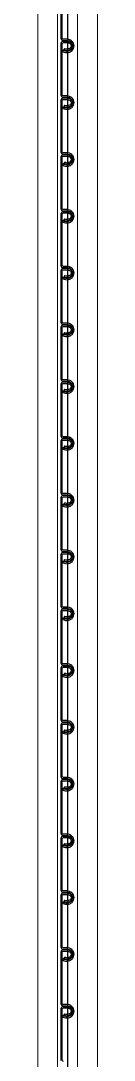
# Model space of a CAD drawing. Header units: millimetres. Extents: x 4754612 to 5801174, y 2368242 to 2777223.
# Drawn here: x 5551701 to 5551776, y 2423464 to 2424771 of the extents above; entities that cross this region are included whole.
import ezdxf

# ---------------------------------------------------------------- set-up
doc = ezdxf.new("R2010")
doc.units = ezdxf.units.MM
doc.header["$LTSCALE"] = 1000
doc.linetypes.add('CEN', pattern=[6.2, 6, -0.1, 0, -0.1])
for name, color, linetype in [('253', 253, 'Continuous'), ('A-중심선', 10, 'CEN'), ('DOOR', 4, 'Continuous'), ('HAT', 252, 'Continuous')]:
    doc.layers.add(name, color=color, linetype=linetype)

# ---------------------------------------------------------------- blocks, each defined once
blk = doc.blocks.new('방화셔터 기본')
at = {"layer": '253', "lineweight": 18}
for points in [[(5541961.1, 8097757.4), (5541961.1, 8101847.9), (5541936.1, 8101901.9), (5541936.1, 8097757.4)], [(5541986.1, 8097757.4), (5541986.1, 8101847.9), (5542011.1, 8101901.9), (5542011.1, 8097757.4)]]:
    blk.add_lwpolyline(points, dxfattribs=at)
at = {"layer": '253', "color": 4}
for points in [[(5541965.3, 8101556.1), (5541965.3, 8101491, 0.414214), (5541967.8, 8101488.4), (5541972.6, 8101488.4, -0.091225), (5541975.5, 8101487.9, -0.095179), (5541977.9, 8101486.5, -0.101362), (5541979.6, 8101484.3, -0.106214), (5541980.2, 8101481.7, -0.106214), (5541979.6, 8101479.1, -0.101362), (5541978.1, 8101476.8, -0.095179), (5541975.7, 8101475.3, -0.091225), (5541972.8, 8101474.7, -0.091225), (5541969.9, 8101475.2, -0.068447), (5541968.2, 8101476.1), (5541967.1, 8101474.9, 0.071895), (5541969.4, 8101473.7, 0.091225), (5541972.9, 8101473.1, 0.091225), (5541976.3, 8101473.8, 0.095179), (5541979.2, 8101475.7, 0.101362), (5541981.1, 8101478.5, 0.106214), (5541981.7, 8101481.7, 0.106214), (5541981, 8101485, 0.101362), (5541978.9, 8101487.7, 0.095179), (5541976, 8101489.4, 0.091225), (5541972.6, 8101490), (5541968.4, 8101490, -0.414214), (5541966.8, 8101491.6), (5541966.8, 8101555.5, -0.414214)], [(5541968.4, 8100204.9, -0.414214), (5541966.8, 8100206.5), (5541966.8, 8100270.4, -0.414214), (5541968.4, 8100272), (5541972.5, 8100272, -0.07833), (5541974.9, 8100271.6, -0.087736), (5541976.7, 8100270.7, -0.105426), (5541977.8, 8100269.3, -0.122587), (5541978.2, 8100267.9, -0.122587), (5541977.8, 8100266.6, -0.105426), (5541976.7, 8100265.2, -0.087736), (5541974.9, 8100264.2, -0.07833), (5541972.5, 8100263.8, -0.07833), (5541970.2, 8100264.2, -0.009524), (5541969.9, 8100264.3), (5541969.1, 8100262.9, 0.019148), (5541969.7, 8100262.7, 0.07833), (5541972.5, 8100262.3, 0.07833), (5541975.4, 8100262.7, 0.087736), (5541977.6, 8100263.9, 0.105426), (5541979.2, 8100265.8, 0.122587), (5541979.8, 8100267.9, 0.122587), (5541979.2, 8100270, 0.105426), (5541977.6, 8100271.9, 0.087736), (5541975.4, 8100273.1, 0.07833), (5541972.5, 8100273.6), (5541967.8, 8100273.6, 0.414214), (5541965.3, 8100271), (5541965.3, 8100205.9, 0.414214)]]:
    blk.add_lwpolyline(points, format="xyb", dxfattribs=at)
for points in [[(5541976.3, 8101402.4, 0.095179), (5541979.2, 8101404.3, 0.101362), (5541981.1, 8101407.1, 0.106214), (5541981.7, 8101410.3, 0.106214), (5541981, 8101413.6, 0.101362), (5541978.9, 8101416.3, 0.095179), (5541976, 8101418, 0.091225), (5541972.6, 8101418.6), (5541968.4, 8101418.6, -0.414214), (5541966.8, 8101420.2), (5541966.8, 8101484.1, -0.414214), (5541968.4, 8101485.7), (5541972.5, 8101485.7, -0.07833), (5541974.9, 8101485.3, -0.087736), (5541976.7, 8101484.3, -0.105426), (5541977.8, 8101482.9, -0.122587), (5541978.2, 8101481.6, -0.122587), (5541977.8, 8101480.2, -0.105426), (5541976.7, 8101478.8, -0.087736), (5541974.9, 8101477.9, -0.07833), (5541972.5, 8101477.5, -0.07833), (5541970.2, 8101477.9, -0.009524), (5541969.9, 8101477.9), (5541969.1, 8101476.6, 0.019148), (5541969.7, 8101476.4, 0.07833), (5541972.5, 8101475.9, 0.07833), (5541975.4, 8101476.4, 0.087736), (5541977.6, 8101477.6, 0.105426), (5541979.2, 8101479.5, 0.122587), (5541979.8, 8101481.6, 0.122587), (5541979.2, 8101483.7, 0.105426), (5541977.6, 8101485.6, 0.087736), (5541975.4, 8101486.8, 0.07833), (5541972.5, 8101487.2), (5541967.8, 8101487.2, 0.414214), (5541965.3, 8101484.7), (5541965.3, 8101419.6, 0.414214), (5541967.8, 8101417), (5541972.6, 8101417, -0.091225), (5541975.5, 8101416.5, -0.095179), (5541977.9, 8101415.1, -0.101362), (5541979.6, 8101412.9, -0.106214), (5541980.2, 8101410.3, -0.106214), (5541979.6, 8101407.7, -0.101362), (5541978.1, 8101405.4, -0.095179), (5541975.7, 8101403.9, -0.091225), (5541972.8, 8101403.3, -0.091225), (5541969.9, 8101403.8, -0.068447), (5541968.2, 8101404.7), (5541967.1, 8101403.5, 0.071895), (5541969.4, 8101402.3, 0.091225), (5541972.9, 8101401.7, 0.091225)], [(5541976.3, 8101331, 0.095179), (5541979.2, 8101332.9, 0.101362), (5541981.1, 8101335.7, 0.106214), (5541981.7, 8101338.9, 0.106214), (5541981, 8101342.2, 0.101362), (5541978.9, 8101344.9, 0.095179), (5541976, 8101346.6, 0.091225), (5541972.6, 8101347.2), (5541968.4, 8101347.2, -0.414214), (5541966.8, 8101348.8), (5541966.8, 8101412.7, -0.414214), (5541968.4, 8101414.3), (5541972.5, 8101414.3, -0.07833), (5541974.9, 8101413.9, -0.087736), (5541976.7, 8101412.9, -0.105426), (5541977.8, 8101411.5, -0.122587), (5541978.2, 8101410.2, -0.122587), (5541977.8, 8101408.8, -0.105426), (5541976.7, 8101407.4, -0.087736), (5541974.9, 8101406.5, -0.07833), (5541972.5, 8101406.1, -0.07833), (5541970.2, 8101406.5, -0.009524), (5541969.9, 8101406.6), (5541969.1, 8101405.2, 0.019148), (5541969.7, 8101405, 0.07833), (5541972.5, 8101404.5, 0.07833), (5541975.4, 8101405, 0.087736), (5541977.6, 8101406.2, 0.105426), (5541979.2, 8101408.1, 0.122587), (5541979.8, 8101410.2, 0.122587), (5541979.2, 8101412.3, 0.105426), (5541977.6, 8101414.2, 0.087736), (5541975.4, 8101415.4, 0.07833), (5541972.5, 8101415.8), (5541967.8, 8101415.8, 0.414214), (5541965.3, 8101413.3), (5541965.3, 8101348.2, 0.414214), (5541967.8, 8101345.6), (5541972.6, 8101345.6, -0.091225), (5541975.5, 8101345.1, -0.095179), (5541977.9, 8101343.7, -0.101362), (5541979.6, 8101341.5, -0.106214), (5541980.2, 8101338.9, -0.106214), (5541979.6, 8101336.3, -0.101362), (5541978.1, 8101334, -0.095179), (5541975.7, 8101332.5, -0.091225), (5541972.8, 8101331.9, -0.091225), (5541969.9, 8101332.4, -0.068447), (5541968.2, 8101333.3), (5541967.1, 8101332.1, 0.071895), (5541969.4, 8101330.9, 0.091225), (5541972.9, 8101330.3, 0.091225)], [(5541976.3, 8101259.7, 0.095179), (5541979.2, 8101261.5, 0.101362), (5541981.1, 8101264.3, 0.106214), (5541981.7, 8101267.5, 0.106214), (5541981, 8101270.8, 0.101362), (5541978.9, 8101273.5, 0.095179), (5541976, 8101275.2, 0.091225), (5541972.6, 8101275.8), (5541968.4, 8101275.8, -0.414214), (5541966.8, 8101277.4), (5541966.8, 8101341.3, -0.414214), (5541968.4, 8101342.9), (5541972.5, 8101342.9, -0.07833), (5541974.9, 8101342.5, -0.087736), (5541976.7, 8101341.6, -0.105426), (5541977.8, 8101340.1, -0.122587), (5541978.2, 8101338.8, -0.122587), (5541977.8, 8101337.4, -0.105426), (5541976.7, 8101336, -0.087736), (5541974.9, 8101335.1, -0.07833), (5541972.5, 8101334.7, -0.07833), (5541970.2, 8101335.1, -0.009524), (5541969.9, 8101335.2), (5541969.1, 8101333.8, 0.019148), (5541969.7, 8101333.6, 0.07833), (5541972.5, 8101333.1, 0.07833), (5541975.4, 8101333.6, 0.087736), (5541977.6, 8101334.8, 0.105426), (5541979.2, 8101336.7, 0.122587), (5541979.8, 8101338.8, 0.122587), (5541979.2, 8101340.9, 0.105426), (5541977.6, 8101342.8, 0.087736), (5541975.4, 8101344, 0.07833), (5541972.5, 8101344.5), (5541967.8, 8101344.5, 0.414214), (5541965.3, 8101341.9), (5541965.3, 8101276.8, 0.414214), (5541967.8, 8101274.2), (5541972.6, 8101274.2, -0.091225), (5541975.5, 8101273.8, -0.095179), (5541977.9, 8101272.3, -0.101362), (5541979.6, 8101270.1, -0.106214), (5541980.2, 8101267.5, -0.106214), (5541979.6, 8101264.9, -0.101362), (5541978.1, 8101262.6, -0.095179), (5541975.7, 8101261.1, -0.091225), (5541972.8, 8101260.5, -0.091225), (5541969.9, 8101261, -0.068447), (5541968.2, 8101262), (5541967.1, 8101260.7, 0.071895), (5541969.4, 8101259.5, 0.091225), (5541972.9, 8101259, 0.091225)], [(5541976.3, 8101188.3, 0.095179), (5541979.2, 8101190.1, 0.101362), (5541981.1, 8101192.9, 0.106214), (5541981.7, 8101196.2, 0.106214), (5541981, 8101199.4, 0.101362), (5541978.9, 8101202.1, 0.095179), (5541976, 8101203.8, 0.091225), (5541972.6, 8101204.4), (5541968.4, 8101204.4, -0.414214), (5541966.8, 8101206), (5541966.8, 8101269.9, -0.414214), (5541968.4, 8101271.5), (5541972.5, 8101271.5, -0.07833), (5541974.9, 8101271.1, -0.087736), (5541976.7, 8101270.2, -0.105426), (5541977.8, 8101268.8, -0.122587), (5541978.2, 8101267.4, -0.122587), (5541977.8, 8101266.1, -0.105426), (5541976.7, 8101264.6, -0.087736), (5541974.9, 8101263.7, -0.07833), (5541972.5, 8101263.3, -0.07833), (5541970.2, 8101263.7, -0.009524), (5541969.9, 8101263.8), (5541969.1, 8101262.4, 0.019148), (5541969.7, 8101262.2, 0.07833), (5541972.5, 8101261.7, 0.07833), (5541975.4, 8101262.2, 0.087736), (5541977.6, 8101263.4, 0.105426), (5541979.2, 8101265.3, 0.122587), (5541979.8, 8101267.4, 0.122587), (5541979.2, 8101269.5, 0.105426), (5541977.6, 8101271.4, 0.087736), (5541975.4, 8101272.6, 0.07833), (5541972.5, 8101273.1), (5541967.8, 8101273.1, 0.414214), (5541965.3, 8101270.5), (5541965.3, 8101205.4, 0.414214), (5541967.8, 8101202.8), (5541972.6, 8101202.8, -0.091225), (5541975.5, 8101202.4, -0.095179), (5541977.9, 8101200.9, -0.101362), (5541979.6, 8101198.7, -0.106214), (5541980.2, 8101196.1, -0.106214), (5541979.6, 8101193.5, -0.101362), (5541978.1, 8101191.2, -0.095179), (5541975.7, 8101189.7, -0.091225), (5541972.8, 8101189.1, -0.091225), (5541969.9, 8101189.6, -0.068447), (5541968.2, 8101190.6), (5541967.1, 8101189.3, 0.071895), (5541969.4, 8101188.1, 0.091225), (5541972.9, 8101187.6, 0.091225)], [(5541976.3, 8101116.9, 0.095179), (5541979.2, 8101118.7, 0.101362), (5541981.1, 8101121.5, 0.106214), (5541981.7, 8101124.8, 0.106214), (5541981, 8101128, 0.101362), (5541978.9, 8101130.7, 0.095179), (5541976, 8101132.5, 0.091225), (5541972.6, 8101133), (5541968.4, 8101133, -0.414214), (5541966.8, 8101134.6), (5541966.8, 8101198.5, -0.414214), (5541968.4, 8101200.1), (5541972.5, 8101200.1, -0.07833), (5541974.9, 8101199.7, -0.087736), (5541976.7, 8101198.8, -0.105426), (5541977.8, 8101197.4, -0.122587), (5541978.2, 8101196, -0.122587), (5541977.8, 8101194.7, -0.105426), (5541976.7, 8101193.3, -0.087736), (5541974.9, 8101192.3, -0.07833), (5541972.5, 8101191.9, -0.07833), (5541970.2, 8101192.3, -0.009524), (5541969.9, 8101192.4), (5541969.1, 8101191, 0.019148), (5541969.7, 8101190.8, 0.07833), (5541972.5, 8101190.4, 0.07833), (5541975.4, 8101190.8, 0.087736), (5541977.6, 8101192, 0.105426), (5541979.2, 8101193.9, 0.122587), (5541979.8, 8101196, 0.122587), (5541979.2, 8101198.1, 0.105426), (5541977.6, 8101200, 0.087736), (5541975.4, 8101201.2, 0.07833), (5541972.5, 8101201.7), (5541967.8, 8101201.7, 0.414214), (5541965.3, 8101199.1), (5541965.3, 8101134, 0.414214), (5541967.8, 8101131.4), (5541972.6, 8101131.4, -0.091225), (5541975.5, 8101131, -0.095179), (5541977.9, 8101129.5, -0.101362), (5541979.6, 8101127.3, -0.106214), (5541980.2, 8101124.7, -0.106214), (5541979.6, 8101122.1, -0.101362), (5541978.1, 8101119.9, -0.095179), (5541975.7, 8101118.3, -0.091225), (5541972.8, 8101117.8, -0.091225), (5541969.9, 8101118.2, -0.068447), (5541968.2, 8101119.2), (5541967.1, 8101118, 0.071895), (5541969.4, 8101116.7, 0.091225), (5541972.9, 8101116.2, 0.091225)], [(5541976.3, 8101045.5, 0.095179), (5541979.2, 8101047.3, 0.101362), (5541981.1, 8101050.1, 0.106214), (5541981.7, 8101053.4, 0.106214), (5541981, 8101056.6, 0.101362), (5541978.9, 8101059.3, 0.095179), (5541976, 8101061.1, 0.091225), (5541972.6, 8101061.6), (5541968.4, 8101061.6, -0.414214), (5541966.8, 8101063.2), (5541966.8, 8101127.1, -0.414214), (5541968.4, 8101128.7), (5541972.5, 8101128.7, -0.07833), (5541974.9, 8101128.3, -0.087736), (5541976.7, 8101127.4, -0.105426), (5541977.8, 8101126, -0.122587), (5541978.2, 8101124.6, -0.122587), (5541977.8, 8101123.3, -0.105426), (5541976.7, 8101121.9, -0.087736), (5541974.9, 8101120.9, -0.07833), (5541972.5, 8101120.5, -0.07833), (5541970.2, 8101120.9, -0.009524), (5541969.9, 8101121), (5541969.1, 8101119.6, 0.019148), (5541969.7, 8101119.4, 0.07833), (5541972.5, 8101119, 0.07833), (5541975.4, 8101119.4, 0.087736), (5541977.6, 8101120.6, 0.105426), (5541979.2, 8101122.5, 0.122587), (5541979.8, 8101124.6, 0.122587), (5541979.2, 8101126.7, 0.105426), (5541977.6, 8101128.6, 0.087736), (5541975.4, 8101129.8, 0.07833), (5541972.5, 8101130.3), (5541967.8, 8101130.3, 0.414214), (5541965.3, 8101127.7), (5541965.3, 8101062.6, 0.414214), (5541967.8, 8101060.1), (5541972.6, 8101060.1, -0.091225), (5541975.5, 8101059.6, -0.095179), (5541977.9, 8101058.1, -0.101362), (5541979.6, 8101055.9, -0.106214), (5541980.2, 8101053.3, -0.106214), (5541979.6, 8101050.7, -0.101362), (5541978.1, 8101048.5, -0.095179), (5541975.7, 8101046.9, -0.091225), (5541972.8, 8101046.4, -0.091225), (5541969.9, 8101046.8, -0.068447), (5541968.2, 8101047.8), (5541967.1, 8101046.6, 0.071895), (5541969.4, 8101045.4, 0.091225), (5541972.9, 8101044.8, 0.091225)], [(5541976.3, 8100974.1, 0.095179), (5541979.2, 8100975.9, 0.101362), (5541981.1, 8100978.7, 0.106214), (5541981.7, 8100982, 0.106214), (5541981, 8100985.2, 0.101362), (5541978.9, 8100987.9, 0.095179), (5541976, 8100989.7, 0.091225), (5541972.6, 8100990.2), (5541968.4, 8100990.2, -0.414214), (5541966.8, 8100991.8), (5541966.8, 8101055.7, -0.414214), (5541968.4, 8101057.3), (5541972.5, 8101057.3, -0.07833), (5541974.9, 8101056.9, -0.087736), (5541976.7, 8101056, -0.105426), (5541977.8, 8101054.6, -0.122587), (5541978.2, 8101053.2, -0.122587), (5541977.8, 8101051.9, -0.105426), (5541976.7, 8101050.5, -0.087736), (5541974.9, 8101049.5, -0.07833), (5541972.5, 8101049.2, -0.07833), (5541970.2, 8101049.5, -0.009524), (5541969.9, 8101049.6), (5541969.1, 8101048.2, 0.019148), (5541969.7, 8101048, 0.07833), (5541972.5, 8101047.6, 0.07833), (5541975.4, 8101048, 0.087736), (5541977.6, 8101049.2, 0.105426), (5541979.2, 8101051.1, 0.122587), (5541979.8, 8101053.2, 0.122587), (5541979.2, 8101055.3, 0.105426), (5541977.6, 8101057.2, 0.087736), (5541975.4, 8101058.4, 0.07833), (5541972.5, 8101058.9), (5541967.8, 8101058.9, 0.414214), (5541965.3, 8101056.3), (5541965.3, 8100991.2, 0.414214), (5541967.8, 8100988.7), (5541972.6, 8100988.7, -0.091225), (5541975.5, 8100988.2, -0.095179), (5541977.9, 8100986.8, -0.101362), (5541979.6, 8100984.5, -0.106214), (5541980.2, 8100982, -0.106214), (5541979.6, 8100979.3, -0.101362), (5541978.1, 8100977.1, -0.095179), (5541975.7, 8100975.6, -0.091225), (5541972.8, 8100975, -0.091225), (5541969.9, 8100975.4, -0.068447), (5541968.2, 8100976.4), (5541967.1, 8100975.2, 0.071895), (5541969.4, 8100974, 0.091225), (5541972.9, 8100973.4, 0.091225)], [(5541976.3, 8100902.7, 0.095179), (5541979.2, 8100904.5, 0.101362), (5541981.1, 8100907.3, 0.106214), (5541981.7, 8100910.6, 0.106214), (5541981, 8100913.8, 0.101362), (5541978.9, 8100916.5, 0.095179), (5541976, 8100918.3, 0.091225), (5541972.6, 8100918.9), (5541968.4, 8100918.9, -0.414214), (5541966.8, 8100920.4), (5541966.8, 8100984.3, -0.414214), (5541968.4, 8100985.9), (5541972.5, 8100985.9, -0.07833), (5541974.9, 8100985.5, -0.087736), (5541976.7, 8100984.6, -0.105426), (5541977.8, 8100983.2, -0.122587), (5541978.2, 8100981.8, -0.122587), (5541977.8, 8100980.5, -0.105426), (5541976.7, 8100979.1, -0.087736), (5541974.9, 8100978.1, -0.07833), (5541972.5, 8100977.8, -0.07833), (5541970.2, 8100978.1, -0.009524), (5541969.9, 8100978.2), (5541969.1, 8100976.8, 0.019148), (5541969.7, 8100976.6, 0.07833), (5541972.5, 8100976.2, 0.07833), (5541975.4, 8100976.6, 0.087736), (5541977.6, 8100977.8, 0.105426), (5541979.2, 8100979.7, 0.122587), (5541979.8, 8100981.8, 0.122587), (5541979.2, 8100983.9, 0.105426), (5541977.6, 8100985.8, 0.087736), (5541975.4, 8100987, 0.07833), (5541972.5, 8100987.5), (5541967.8, 8100987.5, 0.414214), (5541965.3, 8100984.9), (5541965.3, 8100919.8, 0.414214), (5541967.8, 8100917.3), (5541972.6, 8100917.3, -0.091225), (5541975.5, 8100916.8, -0.095179), (5541977.9, 8100915.4, -0.101362), (5541979.6, 8100913.1, -0.106214), (5541980.2, 8100910.6, -0.106214), (5541979.6, 8100908, -0.101362), (5541978.1, 8100905.7, -0.095179), (5541975.7, 8100904.2, -0.091225), (5541972.8, 8100903.6, -0.091225), (5541969.9, 8100904.1, -0.068447), (5541968.2, 8100905), (5541967.1, 8100903.8, 0.071895), (5541969.4, 8100902.6, 0.091225), (5541972.9, 8100902, 0.091225)], [(5541976.3, 8100831.3, 0.095179), (5541979.2, 8100833.1, 0.101362), (5541981.1, 8100835.9, 0.106214), (5541981.7, 8100839.2, 0.106214), (5541981, 8100842.4, 0.101362), (5541978.9, 8100845.2, 0.095179), (5541976, 8100846.9, 0.091225), (5541972.6, 8100847.5), (5541968.4, 8100847.5, -0.414214), (5541966.8, 8100849), (5541966.8, 8100912.9, -0.414214), (5541968.4, 8100914.5), (5541972.5, 8100914.5, -0.07833), (5541974.9, 8100914.1, -0.087736), (5541976.7, 8100913.2, -0.105426), (5541977.8, 8100911.8, -0.122587), (5541978.2, 8100910.4, -0.122587), (5541977.8, 8100909.1, -0.105426), (5541976.7, 8100907.7, -0.087736), (5541974.9, 8100906.7, -0.07833), (5541972.5, 8100906.4, -0.07833), (5541970.2, 8100906.7, -0.009524), (5541969.9, 8100906.8), (5541969.1, 8100905.4, 0.019148), (5541969.7, 8100905.2, 0.07833), (5541972.5, 8100904.8, 0.07833), (5541975.4, 8100905.2, 0.087736), (5541977.6, 8100906.4, 0.105426), (5541979.2, 8100908.4, 0.122587), (5541979.8, 8100910.4, 0.122587), (5541979.2, 8100912.5, 0.105426), (5541977.6, 8100914.4, 0.087736), (5541975.4, 8100915.7, 0.07833), (5541972.5, 8100916.1), (5541967.8, 8100916.1, 0.414214), (5541965.3, 8100913.5), (5541965.3, 8100848.4, 0.414214), (5541967.8, 8100845.9), (5541972.6, 8100845.9, -0.091225), (5541975.5, 8100845.4, -0.095179), (5541977.9, 8100844, -0.101362), (5541979.6, 8100841.7, -0.106214), (5541980.2, 8100839.2, -0.106214), (5541979.6, 8100836.6, -0.101362), (5541978.1, 8100834.3, -0.095179), (5541975.7, 8100832.8, -0.091225), (5541972.8, 8100832.2, -0.091225), (5541969.9, 8100832.7, -0.068447), (5541968.2, 8100833.6), (5541967.1, 8100832.4, 0.071895), (5541969.4, 8100831.2, 0.091225), (5541972.9, 8100830.6, 0.091225)], [(5541976.3, 8100759.9, 0.095179), (5541979.2, 8100761.7, 0.101362), (5541981.1, 8100764.6, 0.106214), (5541981.7, 8100767.8, 0.106214), (5541981, 8100771, 0.101362), (5541978.9, 8100773.8, 0.095179), (5541976, 8100775.5, 0.091225), (5541972.6, 8100776.1), (5541968.4, 8100776.1, -0.414214), (5541966.8, 8100777.6), (5541966.8, 8100841.5, -0.414214), (5541968.4, 8100843.1), (5541972.5, 8100843.1, -0.07833), (5541974.9, 8100842.8, -0.087736), (5541976.7, 8100841.8, -0.105426), (5541977.8, 8100840.4, -0.122587), (5541978.2, 8100839.1, -0.122587), (5541977.8, 8100837.7, -0.105426), (5541976.7, 8100836.3, -0.087736), (5541974.9, 8100835.3, -0.07833), (5541972.5, 8100835, -0.07833), (5541970.2, 8100835.3, -0.009524), (5541969.9, 8100835.4), (5541969.1, 8100834, 0.019148), (5541969.7, 8100833.8, 0.07833), (5541972.5, 8100833.4, 0.07833), (5541975.4, 8100833.8, 0.087736), (5541977.6, 8100835.1, 0.105426), (5541979.2, 8100837, 0.122587), (5541979.8, 8100839.1, 0.122587), (5541979.2, 8100841.1, 0.105426), (5541977.6, 8100843.1, 0.087736), (5541975.4, 8100844.3, 0.07833), (5541972.5, 8100844.7), (5541967.8, 8100844.7, 0.414214), (5541965.3, 8100842.1), (5541965.3, 8100777.1, 0.414214), (5541967.8, 8100774.5), (5541972.6, 8100774.5, -0.091225), (5541975.5, 8100774, -0.095179), (5541977.9, 8100772.6, -0.101362), (5541979.6, 8100770.4, -0.106214), (5541980.2, 8100767.8, -0.106214), (5541979.6, 8100765.2, -0.101362), (5541978.1, 8100762.9, -0.095179), (5541975.7, 8100761.4, -0.091225), (5541972.8, 8100760.8, -0.091225), (5541969.9, 8100761.3, -0.068447), (5541968.2, 8100762.2), (5541967.1, 8100761, 0.071895), (5541969.4, 8100759.8, 0.091225), (5541972.9, 8100759.2, 0.091225)], [(5541976.3, 8100688.5, 0.095179), (5541979.2, 8100690.4, 0.101362), (5541981.1, 8100693.2, 0.106214), (5541981.7, 8100696.4, 0.106214), (5541981, 8100699.6, 0.101362), (5541978.9, 8100702.4, 0.095179), (5541976, 8100704.1, 0.091225), (5541972.6, 8100704.7), (5541968.4, 8100704.7, -0.414214), (5541966.8, 8100706.3), (5541966.8, 8100770.2, -0.414214), (5541968.4, 8100771.7), (5541972.5, 8100771.7, -0.07833), (5541974.9, 8100771.4, -0.087736), (5541976.7, 8100770.4, -0.105426), (5541977.8, 8100769, -0.122587), (5541978.2, 8100767.7, -0.122587), (5541977.8, 8100766.3, -0.105426), (5541976.7, 8100764.9, -0.087736), (5541974.9, 8100764, -0.07833), (5541972.5, 8100763.6, -0.07833), (5541970.2, 8100764, -0.009524), (5541969.9, 8100764), (5541969.1, 8100762.6, 0.019148), (5541969.7, 8100762.5, 0.07833), (5541972.5, 8100762, 0.07833), (5541975.4, 8100762.5, 0.087736), (5541977.6, 8100763.7, 0.105426), (5541979.2, 8100765.6, 0.122587), (5541979.8, 8100767.7, 0.122587), (5541979.2, 8100769.7, 0.105426), (5541977.6, 8100771.7, 0.087736), (5541975.4, 8100772.9, 0.07833), (5541972.5, 8100773.3), (5541967.8, 8100773.3, 0.414214), (5541965.3, 8100770.8), (5541965.3, 8100705.7, 0.414214), (5541967.8, 8100703.1), (5541972.6, 8100703.1, -0.091225), (5541975.5, 8100702.6, -0.095179), (5541977.9, 8100701.2, -0.101362), (5541979.6, 8100699, -0.106214), (5541980.2, 8100696.4, -0.106214), (5541979.6, 8100693.8, -0.101362), (5541978.1, 8100691.5, -0.095179), (5541975.7, 8100690, -0.091225), (5541972.8, 8100689.4, -0.091225), (5541969.9, 8100689.9, -0.068447), (5541968.2, 8100690.8), (5541967.1, 8100689.6, 0.071895), (5541969.4, 8100688.4, 0.091225), (5541972.9, 8100687.8, 0.091225)], [(5541976.3, 8100617.1, 0.095179), (5541979.2, 8100619, 0.101362), (5541981.1, 8100621.8, 0.106214), (5541981.7, 8100625, 0.106214), (5541981, 8100628.2, 0.101362), (5541978.9, 8100631, 0.095179), (5541976, 8100632.7, 0.091225), (5541972.6, 8100633.3), (5541968.4, 8100633.3, -0.414214), (5541966.8, 8100634.9), (5541966.8, 8100698.8, -0.414214), (5541968.4, 8100700.3), (5541972.5, 8100700.3, -0.07833), (5541974.9, 8100700, -0.087736), (5541976.7, 8100699, -0.105426), (5541977.8, 8100697.6, -0.122587), (5541978.2, 8100696.3, -0.122587), (5541977.8, 8100694.9, -0.105426), (5541976.7, 8100693.5, -0.087736), (5541974.9, 8100692.6, -0.07833), (5541972.5, 8100692.2, -0.07833), (5541970.2, 8100692.6, -0.009524), (5541969.9, 8100692.6), (5541969.1, 8100691.3, 0.019148), (5541969.7, 8100691.1, 0.07833), (5541972.5, 8100690.6, 0.07833), (5541975.4, 8100691.1, 0.087736), (5541977.6, 8100692.3, 0.105426), (5541979.2, 8100694.2, 0.122587), (5541979.8, 8100696.3, 0.122587), (5541979.2, 8100698.4, 0.105426), (5541977.6, 8100700.3, 0.087736), (5541975.4, 8100701.5, 0.07833), (5541972.5, 8100701.9), (5541967.8, 8100701.9, 0.414214), (5541965.3, 8100699.4), (5541965.3, 8100634.3, 0.414214), (5541967.8, 8100631.7), (5541972.6, 8100631.7, -0.091225), (5541975.5, 8100631.2, -0.095179), (5541977.9, 8100629.8, -0.101362), (5541979.6, 8100627.6, -0.106214), (5541980.2, 8100625, -0.106214), (5541979.6, 8100622.4, -0.101362), (5541978.1, 8100620.1, -0.095179), (5541975.7, 8100618.6, -0.091225), (5541972.8, 8100618, -0.091225), (5541969.9, 8100618.5, -0.068447), (5541968.2, 8100619.4), (5541967.1, 8100618.2, 0.071895), (5541969.4, 8100617, 0.091225), (5541972.9, 8100616.4, 0.091225)], [(5541976.3, 8100545.7, 0.095179), (5541979.2, 8100547.6, 0.101362), (5541981.1, 8100550.4, 0.106214), (5541981.7, 8100553.6, 0.106214), (5541981, 8100556.9, 0.101362), (5541978.9, 8100559.6, 0.095179), (5541976, 8100561.3, 0.091225), (5541972.6, 8100561.9), (5541968.4, 8100561.9, -0.414214), (5541966.8, 8100563.5), (5541966.8, 8100627.4, -0.414214), (5541968.4, 8100629), (5541972.5, 8100629, -0.07833), (5541974.9, 8100628.6, -0.087736), (5541976.7, 8100627.6, -0.105426), (5541977.8, 8100626.2, -0.122587), (5541978.2, 8100624.9, -0.122587), (5541977.8, 8100623.5, -0.105426), (5541976.7, 8100622.1, -0.087736), (5541974.9, 8100621.2, -0.07833), (5541972.5, 8100620.8, -0.07833), (5541970.2, 8100621.2, -0.009524), (5541969.9, 8100621.2), (5541969.1, 8100619.9, 0.019148), (5541969.7, 8100619.7, 0.07833), (5541972.5, 8100619.2, 0.07833), (5541975.4, 8100619.7, 0.087736), (5541977.6, 8100620.9, 0.105426), (5541979.2, 8100622.8, 0.122587), (5541979.8, 8100624.9, 0.122587), (5541979.2, 8100627, 0.105426), (5541977.6, 8100628.9, 0.087736), (5541975.4, 8100630.1, 0.07833), (5541972.5, 8100630.5), (5541967.8, 8100630.5, 0.414214), (5541965.3, 8100628), (5541965.3, 8100562.9, 0.414214), (5541967.8, 8100560.3), (5541972.6, 8100560.3, -0.091225), (5541975.5, 8100559.8, -0.095179), (5541977.9, 8100558.4, -0.101362), (5541979.6, 8100556.2, -0.106214), (5541980.2, 8100553.6, -0.106214), (5541979.6, 8100551, -0.101362), (5541978.1, 8100548.7, -0.095179), (5541975.7, 8100547.2, -0.091225), (5541972.8, 8100546.6, -0.091225), (5541969.9, 8100547.1, -0.068447), (5541968.2, 8100548), (5541967.1, 8100546.8, 0.071895), (5541969.4, 8100545.6, 0.091225), (5541972.9, 8100545, 0.091225)], [(5541976.3, 8100474.3, 0.095179), (5541979.2, 8100476.2, 0.101362), (5541981.1, 8100479, 0.106214), (5541981.7, 8100482.2, 0.106214), (5541981, 8100485.5, 0.101362), (5541978.9, 8100488.2, 0.095179), (5541976, 8100489.9, 0.091225), (5541972.6, 8100490.5), (5541968.4, 8100490.5, -0.414214), (5541966.8, 8100492.1), (5541966.8, 8100556, -0.414214), (5541968.4, 8100557.6), (5541972.5, 8100557.6, -0.07833), (5541974.9, 8100557.2, -0.087736), (5541976.7, 8100556.2, -0.105426), (5541977.8, 8100554.8, -0.122587), (5541978.2, 8100553.5, -0.122587), (5541977.8, 8100552.1, -0.105426), (5541976.7, 8100550.7, -0.087736), (5541974.9, 8100549.8, -0.07833), (5541972.5, 8100549.4, -0.07833), (5541970.2, 8100549.8, -0.009524), (5541969.9, 8100549.8), (5541969.1, 8100548.5, 0.019148), (5541969.7, 8100548.3, 0.07833), (5541972.5, 8100547.8, 0.07833), (5541975.4, 8100548.3, 0.087736), (5541977.6, 8100549.5, 0.105426), (5541979.2, 8100551.4, 0.122587), (5541979.8, 8100553.5, 0.122587), (5541979.2, 8100555.6, 0.105426), (5541977.6, 8100557.5, 0.087736), (5541975.4, 8100558.7, 0.07833), (5541972.5, 8100559.1), (5541967.8, 8100559.1, 0.414214), (5541965.3, 8100556.6), (5541965.3, 8100491.5, 0.414214), (5541967.8, 8100488.9), (5541972.6, 8100488.9, -0.091225), (5541975.5, 8100488.4, -0.095179), (5541977.9, 8100487, -0.101362), (5541979.6, 8100484.8, -0.106214), (5541980.2, 8100482.2, -0.106214), (5541979.6, 8100479.6, -0.101362), (5541978.1, 8100477.3, -0.095179), (5541975.7, 8100475.8, -0.091225), (5541972.8, 8100475.2, -0.091225), (5541969.9, 8100475.7, -0.068447), (5541968.2, 8100476.6), (5541967.1, 8100475.4, 0.071895), (5541969.4, 8100474.2, 0.091225), (5541972.9, 8100473.6, 0.091225)], [(5541976.3, 8100402.9, 0.095179), (5541979.2, 8100404.8, 0.101362), (5541981.1, 8100407.6, 0.106214), (5541981.7, 8100410.8, 0.106214), (5541981, 8100414.1, 0.101362), (5541978.9, 8100416.8, 0.095179), (5541976, 8100418.5, 0.091225), (5541972.6, 8100419.1), (5541968.4, 8100419.1, -0.414214), (5541966.8, 8100420.7), (5541966.8, 8100484.6, -0.414214), (5541968.4, 8100486.2), (5541972.5, 8100486.2, -0.07833), (5541974.9, 8100485.8, -0.087736), (5541976.7, 8100484.8, -0.105426), (5541977.8, 8100483.4, -0.122587), (5541978.2, 8100482.1, -0.122587), (5541977.8, 8100480.7, -0.105426), (5541976.7, 8100479.3, -0.087736), (5541974.9, 8100478.4, -0.07833), (5541972.5, 8100478, -0.07833), (5541970.2, 8100478.4, -0.009524), (5541969.9, 8100478.5), (5541969.1, 8100477.1, 0.019148), (5541969.7, 8100476.9, 0.07833), (5541972.5, 8100476.4, 0.07833), (5541975.4, 8100476.9, 0.087736), (5541977.6, 8100478.1, 0.105426), (5541979.2, 8100480, 0.122587), (5541979.8, 8100482.1, 0.122587), (5541979.2, 8100484.2, 0.105426), (5541977.6, 8100486.1, 0.087736), (5541975.4, 8100487.3, 0.07833), (5541972.5, 8100487.7), (5541967.8, 8100487.7, 0.414214), (5541965.3, 8100485.2), (5541965.3, 8100420.1, 0.414214), (5541967.8, 8100417.5), (5541972.6, 8100417.5, -0.091225), (5541975.5, 8100417, -0.095179), (5541977.9, 8100415.6, -0.101362), (5541979.6, 8100413.4, -0.106214), (5541980.2, 8100410.8, -0.106214), (5541979.6, 8100408.2, -0.101362), (5541978.1, 8100405.9, -0.095179), (5541975.7, 8100404.4, -0.091225), (5541972.8, 8100403.8, -0.091225), (5541969.9, 8100404.3, -0.068447), (5541968.2, 8100405.2), (5541967.1, 8100404, 0.071895), (5541969.4, 8100402.8, 0.091225), (5541972.9, 8100402.3, 0.091225)], [(5541976.3, 8100331.6, 0.095179), (5541979.2, 8100333.4, 0.101362), (5541981.1, 8100336.2, 0.106214), (5541981.7, 8100339.5, 0.106214), (5541981, 8100342.7, 0.101362), (5541978.9, 8100345.4, 0.095179), (5541976, 8100347.1, 0.091225), (5541972.6, 8100347.7), (5541968.4, 8100347.7, -0.414214), (5541966.8, 8100349.3), (5541966.8, 8100413.2, -0.414214), (5541968.4, 8100414.8), (5541972.5, 8100414.8, -0.07833), (5541974.9, 8100414.4, -0.087736), (5541976.7, 8100413.5, -0.105426), (5541977.8, 8100412, -0.122587), (5541978.2, 8100410.7, -0.122587), (5541977.8, 8100409.3, -0.105426), (5541976.7, 8100407.9, -0.087736), (5541974.9, 8100407, -0.07833), (5541972.5, 8100406.6, -0.07833), (5541970.2, 8100407, -0.009524), (5541969.9, 8100407.1), (5541969.1, 8100405.7, 0.019148), (5541969.7, 8100405.5, 0.07833), (5541972.5, 8100405, 0.07833), (5541975.4, 8100405.5, 0.087736), (5541977.6, 8100406.7, 0.105426), (5541979.2, 8100408.6, 0.122587), (5541979.8, 8100410.7, 0.122587), (5541979.2, 8100412.8, 0.105426), (5541977.6, 8100414.7, 0.087736), (5541975.4, 8100415.9, 0.07833), (5541972.5, 8100416.4), (5541967.8, 8100416.4, 0.414214), (5541965.3, 8100413.8), (5541965.3, 8100348.7, 0.414214), (5541967.8, 8100346.1), (5541972.6, 8100346.1, -0.091225), (5541975.5, 8100345.7, -0.095179), (5541977.9, 8100344.2, -0.101362), (5541979.6, 8100342, -0.106214), (5541980.2, 8100339.4, -0.106214), (5541979.6, 8100336.8, -0.101362), (5541978.1, 8100334.5, -0.095179), (5541975.7, 8100333, -0.091225), (5541972.8, 8100332.4, -0.091225), (5541969.9, 8100332.9, -0.068447), (5541968.2, 8100333.9), (5541967.1, 8100332.6, 0.071895), (5541969.4, 8100331.4, 0.091225), (5541972.9, 8100330.9, 0.091225)], [(5541976.3, 8100260.2, 0.095179), (5541979.2, 8100262, 0.101362), (5541981.1, 8100264.8, 0.106214), (5541981.7, 8100268.1, 0.106214), (5541981, 8100271.3, 0.101362), (5541978.9, 8100274, 0.095179), (5541976, 8100275.8, 0.091225), (5541972.6, 8100276.3), (5541968.4, 8100276.3, -0.414214), (5541966.8, 8100277.9), (5541966.8, 8100341.8, -0.414214), (5541968.4, 8100343.4), (5541972.5, 8100343.4, -0.07833), (5541974.9, 8100343, -0.087736), (5541976.7, 8100342.1, -0.105426), (5541977.8, 8100340.7, -0.122587), (5541978.2, 8100339.3, -0.122587), (5541977.8, 8100338, -0.105426), (5541976.7, 8100336.6, -0.087736), (5541974.9, 8100335.6, -0.07833), (5541972.5, 8100335.2, -0.07833), (5541970.2, 8100335.6, -0.009524), (5541969.9, 8100335.7), (5541969.1, 8100334.3, 0.019148), (5541969.7, 8100334.1, 0.07833), (5541972.5, 8100333.6, 0.07833), (5541975.4, 8100334.1, 0.087736), (5541977.6, 8100335.3, 0.105426), (5541979.2, 8100337.2, 0.122587), (5541979.8, 8100339.3, 0.122587), (5541979.2, 8100341.4, 0.105426), (5541977.6, 8100343.3, 0.087736), (5541975.4, 8100344.5, 0.07833), (5541972.5, 8100345), (5541967.8, 8100345, 0.414214), (5541965.3, 8100342.4), (5541965.3, 8100277.3, 0.414214), (5541967.8, 8100274.7), (5541972.6, 8100274.7, -0.091225), (5541975.5, 8100274.3, -0.095179), (5541977.9, 8100272.8, -0.101362), (5541979.6, 8100270.6, -0.106214), (5541980.2, 8100268, -0.106214), (5541979.6, 8100265.4, -0.101362), (5541978.1, 8100263.1, -0.095179), (5541975.7, 8100261.6, -0.091225), (5541972.8, 8100261, -0.091225), (5541969.9, 8100261.5, -0.068447), (5541968.2, 8100262.5), (5541967.1, 8100261.2, 0.071895), (5541969.4, 8100260, 0.091225), (5541972.9, 8100259.5, 0.091225)]]:
    blk.add_lwpolyline(points, format="xyb", close=True, dxfattribs=at)
blk = doc.blocks.new('A$C27682B79')
at = {"layer": 'HAT', "xscale": -1}
blk.add_blockref('방화셔터 기본', (5542000.3, -8097757.4), dxfattribs=at)

msp = doc.modelspace()

# ---------------------------------------------------------------- linework, layer by layer
at = {"layer": 'A-중심선', "ltscale": 5}
msp.add_line((5551738.509, 2478240.763), (5551738.509, 2392942.802), dxfattribs=at)

# ---------------------------------------------------------------- block references
at = {"layer": 'DOOR', "xscale": -1}
msp.add_blockref('A$C27682B79', (5551765.295, 2421015.382), dxfattribs=at)

doc.saveas('drawing.dxf')
